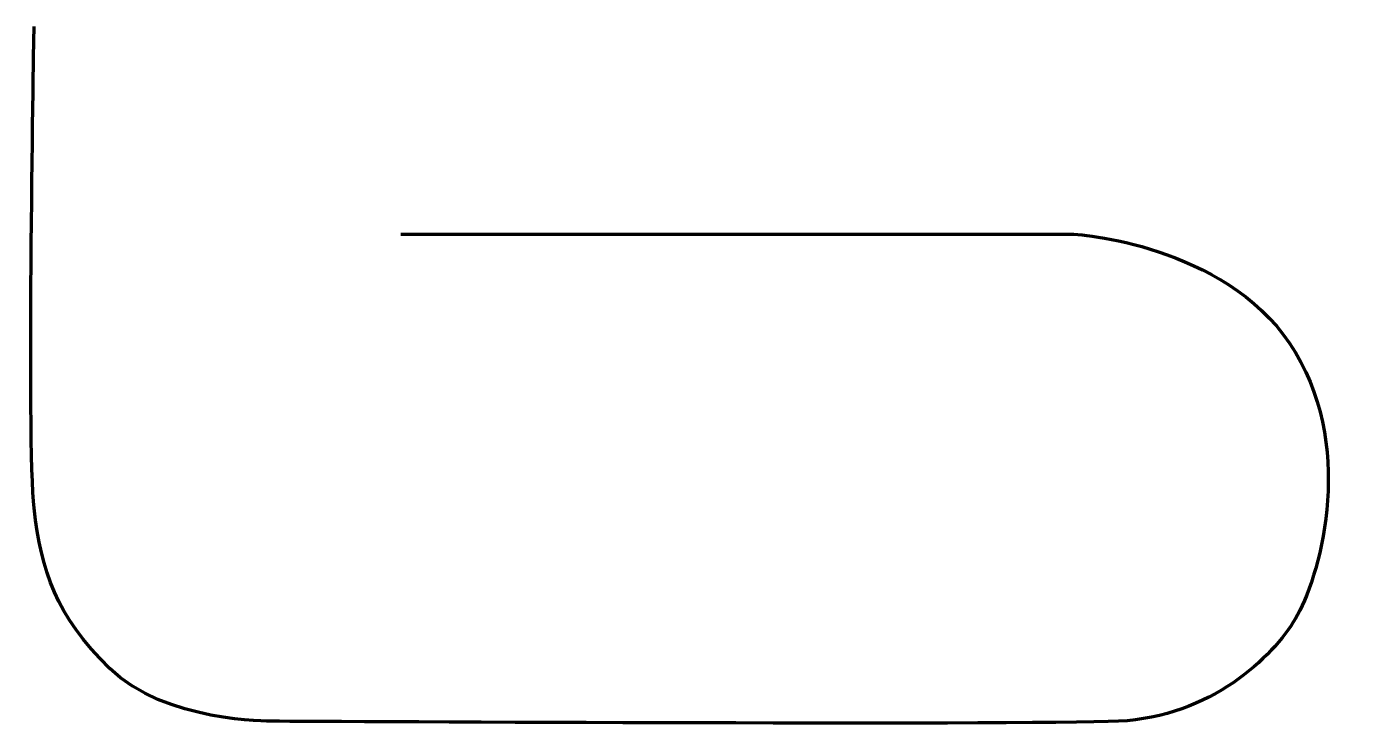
# Model space of a CAD drawing. Extents: x 1109 to 1950, y -1308 to -866.
import ezdxf

# ---------------------------------------------------------------- set-up
doc = ezdxf.new("R2010")
doc.units = 0
doc.header["$MEASUREMENT"] = 0
doc.layers.add('colloshoo_path', color=7, linetype='Continuous', lineweight=0)

msp = doc.modelspace()

# ---------------------------------------------------------------- linework, layer by layer
at = {"layer": 'colloshoo_path', "color": 7, "lineweight": 140}
msp.add_open_spline([(1345.36, -996.84), (1345.36, -996.84), (1753.82, -996.84), (1767.53, -996.84), (1781.25, -996.84), (1872.5, -1006.93), (1911.01, -1071.81), (1949.51, -1136.69), (1925.25, -1215.81), (1911.01, -1240.07), (1896.76, -1264.33), (1857.2, -1302.31), (1799.18, -1304.95), (1741.16, -1307.59), (1263.4, -1304.95), (1263.4, -1304.95), (1263.4, -1304.95), (1195.92, -1305.58), (1161.5, -1271.55), (1127.08, -1237.53), (1118.38, -1210.63), (1113.63, -1170.28), (1108.89, -1129.93), (1113.63, -865.66), (1113.63, -865.66)], degree=3, knots=[0, 0, 0, 0, 1, 1, 1, 2, 2, 2, 3, 3, 3, 4, 4, 4, 5, 5, 5, 6, 6, 6, 7, 7, 7, 8, 8, 8, 8], dxfattribs=at)

doc.saveas('drawing.dxf')
